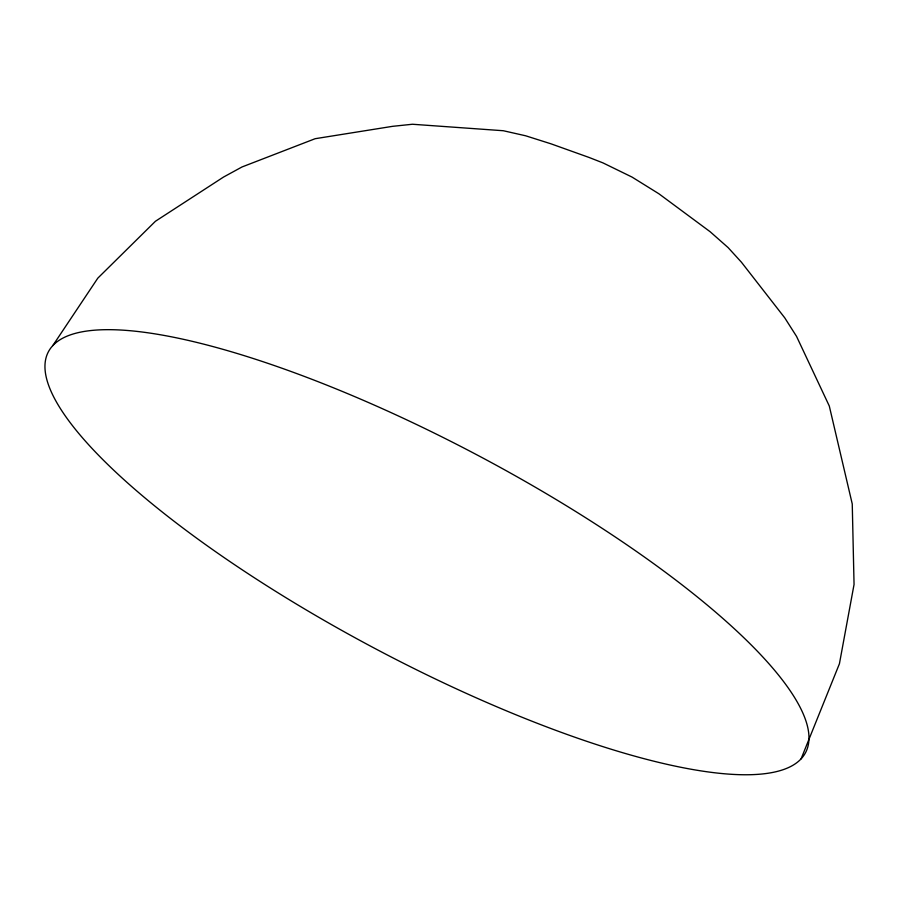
<?xml version="1.0" encoding="UTF-8"?>
<svg xmlns="http://www.w3.org/2000/svg" width="899" height="899" viewBox="0 0 899 899"><rect width="100%" height="100%" fill="white"/><g stroke="black" fill="none" stroke-linecap="round" stroke-linejoin="round"><path stroke-width="1.35" d="M801.099 758.846A428.362 109.42 27.9 0 0 306.705 377.31A428.362 109.42 27.9 0 0 173.069 520.487A428.362 109.42 27.9 0 0 801.099 758.846L839.43 663.754L854.05 584.474L852.252 503.968L829.294 406.022L796.536 336.372L784.737 317.819L741.45 262.238L728.123 247.607L710.098 231.695L658.866 193.757L632.076 177.103L603.004 162.91L588.991 157.426L551.008 143.829L525.634 135.783L503.35 130.737L412.45 124.253L392.582 126.332L315.156 138.704L242.033 166.956L223.536 177.058L155.46 221.244L97.811 278.151L52.816 345.587"/></g></svg>
